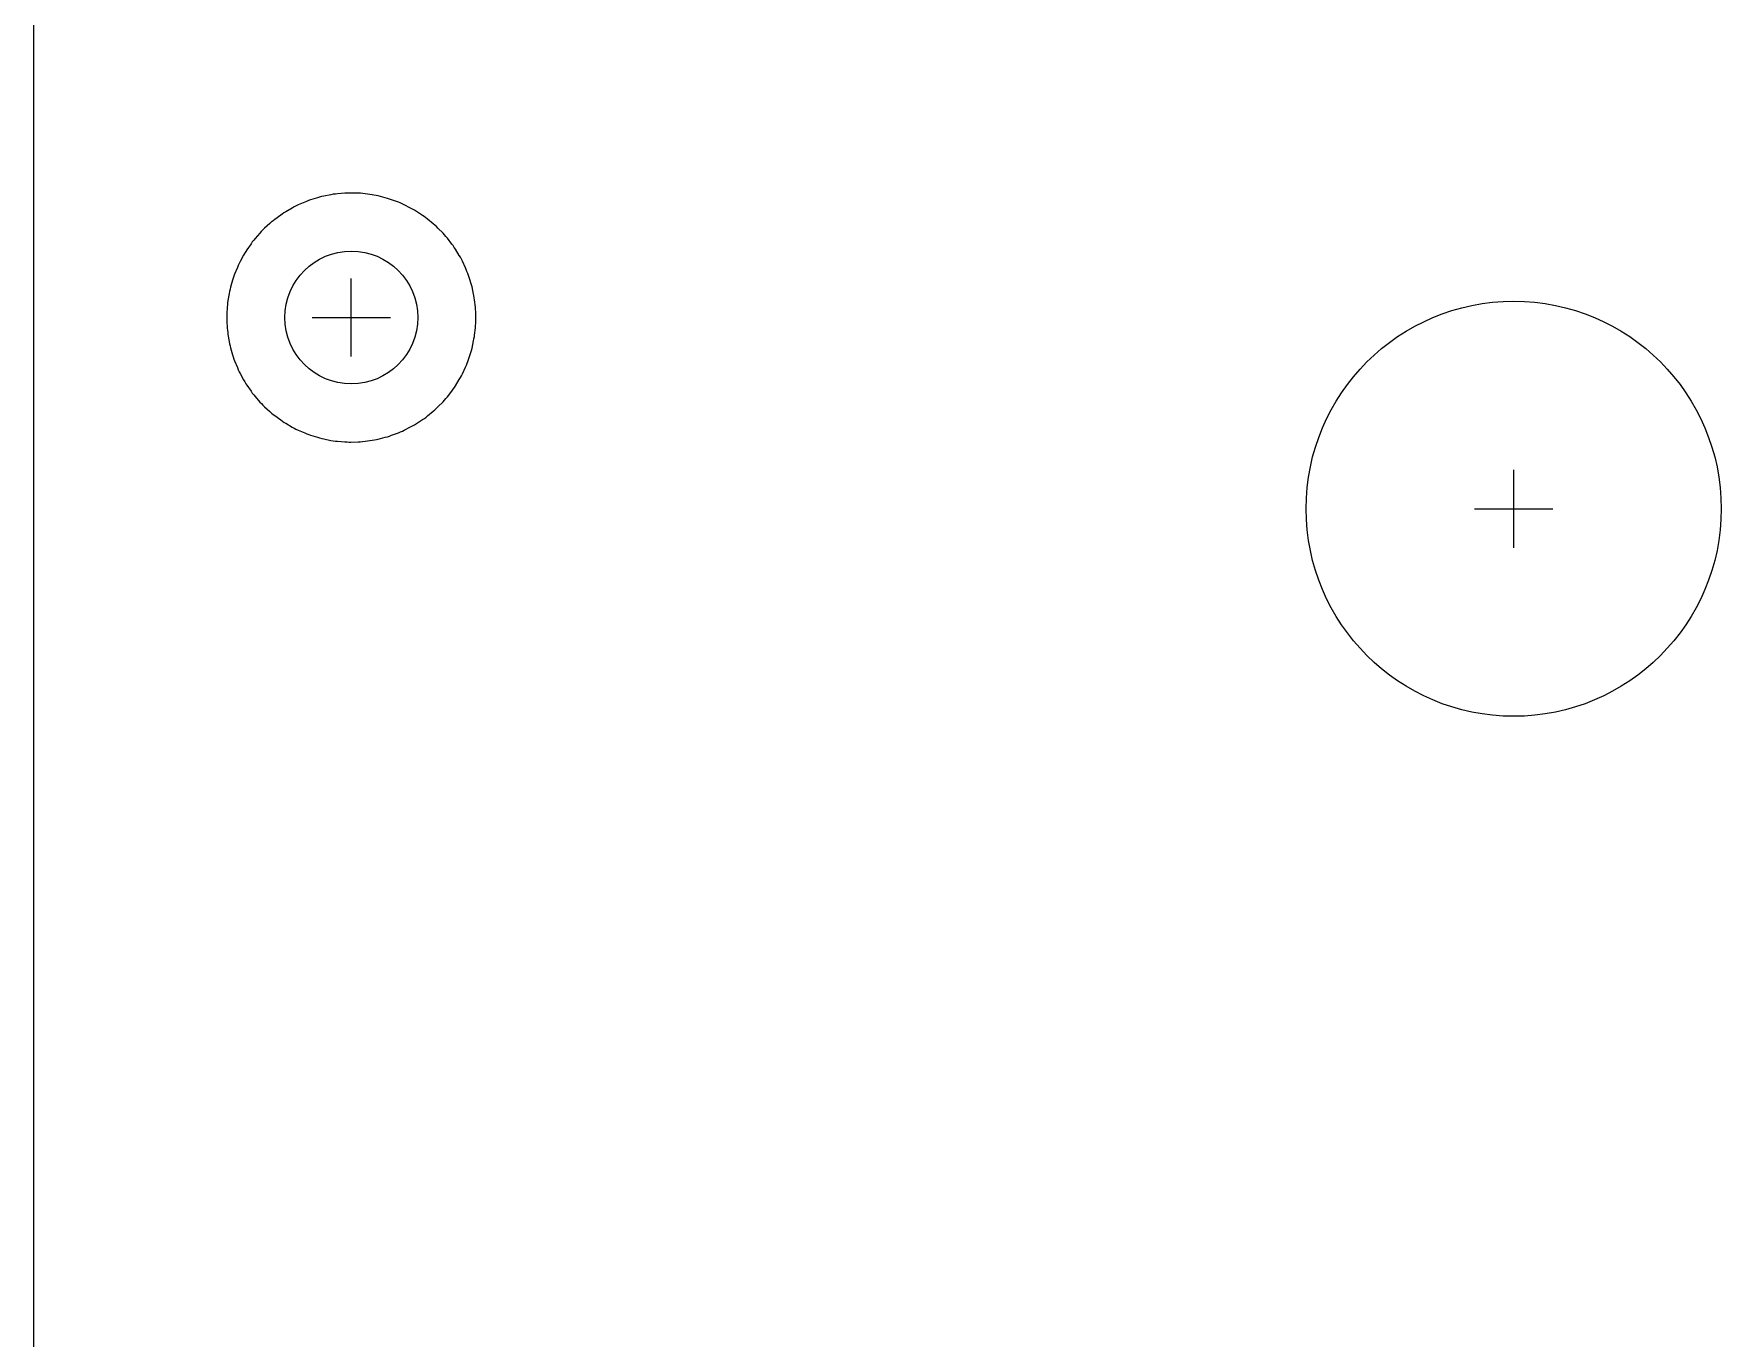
# Model space of a CAD drawing. Header units: millimetres. Extents: x -1 to 101, y -1 to 128.
# Drawn here: x 0 to 40.65, y 62.02 to 93.44 of the extents above; entities that cross this region are included whole.
import ezdxf

# ---------------------------------------------------------------- set-up
doc = ezdxf.new("R2010")
doc.units = ezdxf.units.MM
doc.layers.add('Contour', color=7, linetype='CONTINUOUS')
doc.layers.add('Reference_points', color=1, linetype='CONTINUOUS')

msp = doc.modelspace()

# ---------------------------------------------------------------- linework, layer by layer
at = {"layer": 'Contour', "color": 7, "linetype": 'CONTINUOUS'}
for p, q in [((0, 1), (0, 127.4)), ((6.668, 89.44), (6.618, 89.423)), ((6.668, 89.44), (6.618, 89.423)), ((6.836, 89.493), (6.668, 89.44)), ((6.836, 89.493), (6.668, 89.44)), ((6.884, 89.507), (6.836, 89.493)), ((6.884, 89.507), (6.836, 89.493)), ((6.935, 89.521), (6.884, 89.507)), ((6.935, 89.521), (6.884, 89.507)), ((6.987, 89.532), (6.935, 89.521)), ((6.987, 89.532), (6.935, 89.521)), ((7.16, 89.566), (6.987, 89.532)), ((7.16, 89.566), (6.987, 89.532)), ((7.214, 89.575), (7.16, 89.566)), ((7.214, 89.575), (7.16, 89.566)), ((7.266, 89.582), (7.214, 89.575)), ((7.266, 89.582), (7.214, 89.575)), ((7.319, 89.588), (7.266, 89.582)), ((7.319, 89.588), (7.266, 89.582)), ((7.495, 89.602), (7.319, 89.588)), ((7.495, 89.602), (7.319, 89.588)), ((7.532, 89.604), (7.495, 89.602)), ((7.532, 89.604), (7.495, 89.602)), ((7.585, 89.606), (7.532, 89.604)), ((7.585, 89.606), (7.532, 89.604)), ((7.638, 89.606), (7.585, 89.606)), ((7.638, 89.606), (7.585, 89.606)), ((7.814, 89.602), (7.638, 89.606)), ((7.814, 89.602), (7.638, 89.606)), ((7.875, 89.599), (7.814, 89.602)), ((7.875, 89.599), (7.814, 89.602)), ((7.927, 89.594), (7.875, 89.599)), ((7.927, 89.594), (7.875, 89.599)), ((7.98, 89.588), (7.927, 89.594)), ((7.98, 89.588), (7.927, 89.594)), ((8.155, 89.563), (7.98, 89.588)), ((8.155, 89.563), (7.98, 89.588)), ((8.195, 89.557), (8.155, 89.563)), ((8.195, 89.557), (8.155, 89.563)), ((8.247, 89.547), (8.195, 89.557)), ((8.247, 89.547), (8.195, 89.557)), ((8.298, 89.535), (8.247, 89.547)), ((8.298, 89.535), (8.247, 89.547)), ((8.469, 89.492), (8.298, 89.535)), ((8.469, 89.492), (8.298, 89.535)), ((8.52, 89.478), (8.469, 89.492)), ((8.52, 89.478), (8.469, 89.492)), ((8.571, 89.462), (8.52, 89.478)), ((8.571, 89.462), (8.52, 89.478)), ((8.62, 89.445), (8.571, 89.462)), ((8.62, 89.445), (8.571, 89.462)), ((8.785, 89.383), (8.62, 89.445)), ((8.785, 89.383), (8.62, 89.445)), ((5.948, 89.075), (5.806, 88.971)), ((5.948, 89.075), (5.806, 88.971)), ((5.982, 89.1), (5.948, 89.075)), ((5.982, 89.1), (5.948, 89.075)), ((6.026, 89.129), (5.982, 89.1)), ((6.026, 89.129), (5.982, 89.1)), ((6.071, 89.156), (6.026, 89.129)), ((6.071, 89.156), (6.026, 89.129)), ((6.224, 89.245), (6.071, 89.156)), ((6.224, 89.245), (6.071, 89.156)), ((6.274, 89.273), (6.224, 89.245)), ((6.274, 89.273), (6.224, 89.245)), ((6.322, 89.297), (6.274, 89.273)), ((6.322, 89.297), (6.274, 89.273)), ((6.37, 89.319), (6.322, 89.297)), ((6.37, 89.319), (6.322, 89.297)), ((6.531, 89.389), (6.37, 89.319)), ((6.531, 89.389), (6.37, 89.319)), ((6.568, 89.405), (6.531, 89.389)), ((6.568, 89.405), (6.531, 89.389)), ((6.618, 89.423), (6.568, 89.405)), ((6.618, 89.423), (6.568, 89.405)), ((8.826, 89.367), (8.785, 89.383)), ((8.826, 89.367), (8.785, 89.383)), ((8.875, 89.345), (8.826, 89.367)), ((8.875, 89.345), (8.826, 89.367)), ((8.922, 89.323), (8.875, 89.345)), ((8.922, 89.323), (8.875, 89.345)), ((9.079, 89.244), (8.922, 89.323)), ((9.079, 89.244), (8.922, 89.323)), ((9.127, 89.219), (9.079, 89.244)), ((9.127, 89.219), (9.079, 89.244)), ((9.173, 89.192), (9.127, 89.219)), ((9.173, 89.192), (9.127, 89.219)), ((9.217, 89.164), (9.173, 89.192)), ((9.217, 89.164), (9.173, 89.192)), ((9.365, 89.067), (9.217, 89.164)), ((9.365, 89.067), (9.217, 89.164)), ((9.404, 89.041), (9.365, 89.067)), ((9.404, 89.041), (9.365, 89.067)), ((9.447, 89.01), (9.404, 89.041)), ((9.447, 89.01), (9.404, 89.041)), ((5.448, 88.643), (5.332, 88.51)), ((5.448, 88.643), (5.332, 88.51)), ((5.482, 88.681), (5.448, 88.643)), ((5.482, 88.681), (5.448, 88.643)), ((5.519, 88.719), (5.482, 88.681)), ((5.519, 88.719), (5.482, 88.681)), ((5.558, 88.756), (5.519, 88.719)), ((5.558, 88.756), (5.519, 88.719)), ((5.688, 88.875), (5.558, 88.756)), ((5.688, 88.875), (5.558, 88.756)), ((5.723, 88.906), (5.688, 88.875)), ((5.723, 88.906), (5.688, 88.875)), ((5.764, 88.939), (5.723, 88.906)), ((5.764, 88.939), (5.723, 88.906)), ((5.806, 88.971), (5.764, 88.939)), ((5.806, 88.971), (5.764, 88.939)), ((9.488, 88.977), (9.447, 89.01)), ((9.488, 88.977), (9.447, 89.01)), ((9.624, 88.865), (9.488, 88.977)), ((9.624, 88.865), (9.488, 88.977)), ((9.659, 88.835), (9.624, 88.865)), ((9.659, 88.835), (9.624, 88.865)), ((9.698, 88.799), (9.659, 88.835)), ((9.698, 88.799), (9.659, 88.835)), ((9.736, 88.762), (9.698, 88.799)), ((9.736, 88.762), (9.698, 88.799)), ((9.859, 88.636), (9.736, 88.762)), ((9.859, 88.636), (9.736, 88.762)), ((9.894, 88.598), (9.859, 88.636)), ((9.894, 88.598), (9.859, 88.636)), ((5.135, 88.24), (5.105, 88.196)), ((5.135, 88.24), (5.105, 88.196)), ((5.235, 88.385), (5.135, 88.24)), ((5.235, 88.385), (5.135, 88.24)), ((5.265, 88.428), (5.235, 88.385)), ((5.265, 88.428), (5.235, 88.385)), ((5.298, 88.47), (5.265, 88.428)), ((5.298, 88.47), (5.265, 88.428)), ((5.332, 88.51), (5.298, 88.47)), ((5.332, 88.51), (5.298, 88.47)), ((9.929, 88.558), (9.894, 88.598)), ((9.929, 88.558), (9.894, 88.598)), ((9.963, 88.517), (9.929, 88.558)), ((9.963, 88.517), (9.929, 88.558)), ((10.071, 88.378), (9.963, 88.517)), ((10.071, 88.378), (9.963, 88.517)), ((10.1, 88.339), (10.071, 88.378)), ((10.1, 88.339), (10.071, 88.378)), ((10.13, 88.296), (10.1, 88.339)), ((10.13, 88.296), (10.1, 88.339)), ((10.158, 88.251), (10.13, 88.296)), ((10.158, 88.251), (10.13, 88.296)), ((10.25, 88.101), (10.158, 88.251)), ((10.25, 88.101), (10.158, 88.251)), ((4.905, 87.815), (4.839, 87.652)), ((4.905, 87.815), (4.839, 87.652)), ((4.925, 87.862), (4.905, 87.815)), ((4.925, 87.862), (4.905, 87.815)), ((4.948, 87.91), (4.925, 87.862)), ((4.948, 87.91), (4.925, 87.862)), ((4.972, 87.957), (4.948, 87.91)), ((4.972, 87.957), (4.948, 87.91)), ((5.056, 88.112), (4.972, 87.957)), ((5.056, 88.112), (4.972, 87.957)), ((5.078, 88.151), (5.056, 88.112)), ((5.078, 88.151), (5.056, 88.112)), ((5.105, 88.196), (5.078, 88.151)), ((5.105, 88.196), (5.078, 88.151)), ((10.276, 88.057), (10.25, 88.101)), ((10.276, 88.057), (10.25, 88.101)), ((10.301, 88.011), (10.276, 88.057)), ((10.301, 88.011), (10.276, 88.057)), ((10.325, 87.963), (10.301, 88.011)), ((10.325, 87.963), (10.301, 88.011)), ((10.4, 87.803), (10.325, 87.963)), ((10.4, 87.803), (10.325, 87.963)), ((4.79, 87.507), (4.742, 87.337)), ((4.79, 87.507), (4.742, 87.337)), ((4.803, 87.553), (4.79, 87.507)), ((4.803, 87.553), (4.79, 87.507)), ((4.82, 87.603), (4.803, 87.553)), ((4.82, 87.603), (4.803, 87.553)), ((4.839, 87.652), (4.82, 87.603)), ((4.839, 87.652), (4.82, 87.603)), ((10.416, 87.767), (10.4, 87.803)), ((10.416, 87.767), (10.4, 87.803)), ((10.436, 87.718), (10.416, 87.767)), ((10.436, 87.718), (10.416, 87.767)), ((10.455, 87.668), (10.436, 87.718)), ((10.455, 87.668), (10.436, 87.718)), ((10.513, 87.501), (10.455, 87.668)), ((10.513, 87.501), (10.455, 87.668)), ((10.53, 87.446), (10.513, 87.501)), ((10.53, 87.446), (10.513, 87.501)), ((10.545, 87.395), (10.53, 87.446)), ((10.545, 87.395), (10.53, 87.446)), ((4.679, 87.013), (4.671, 86.961)), ((4.679, 87.013), (4.671, 86.961)), ((4.708, 87.187), (4.679, 87.013)), ((4.708, 87.187), (4.679, 87.013)), ((4.717, 87.235), (4.708, 87.187)), ((4.717, 87.235), (4.708, 87.187)), ((4.728, 87.286), (4.717, 87.235)), ((4.728, 87.286), (4.717, 87.235)), ((4.742, 87.337), (4.728, 87.286)), ((4.742, 87.337), (4.728, 87.286)), ((10.557, 87.344), (10.545, 87.395)), ((10.557, 87.344), (10.545, 87.395)), ((10.595, 87.172), (10.557, 87.344)), ((10.595, 87.172), (10.557, 87.344)), ((10.603, 87.134), (10.595, 87.172)), ((10.603, 87.134), (10.595, 87.172)), ((10.612, 87.081), (10.603, 87.134)), ((10.612, 87.081), (10.603, 87.134)), ((10.619, 87.029), (10.612, 87.081)), ((10.619, 87.029), (10.612, 87.081)), ((10.639, 86.854), (10.619, 87.029)), ((10.639, 86.854), (10.619, 87.029)), ((4.652, 86.686), (4.65, 86.634)), ((4.652, 86.686), (4.65, 86.634)), ((4.65, 86.634), (4.65, 86.581)), ((4.65, 86.634), (4.65, 86.581)), ((4.662, 86.862), (4.652, 86.686)), ((4.662, 86.862), (4.652, 86.686)), ((4.666, 86.908), (4.662, 86.862)), ((4.666, 86.908), (4.662, 86.862)), ((4.671, 86.961), (4.666, 86.908)), ((4.671, 86.961), (4.666, 86.908)), ((10.644, 86.801), (10.639, 86.854)), ((10.644, 86.801), (10.639, 86.854)), ((10.647, 86.748), (10.644, 86.801)), ((10.647, 86.748), (10.644, 86.801)), ((10.648, 86.695), (10.647, 86.748)), ((10.648, 86.695), (10.647, 86.748)), ((10.648, 86.519), (10.648, 86.695)), ((10.648, 86.519), (10.648, 86.695)), ((4.65, 86.581), (4.652, 86.528)), ((4.65, 86.581), (4.652, 86.528)), ((4.652, 86.528), (4.662, 86.352)), ((4.652, 86.528), (4.662, 86.352)), ((4.662, 86.352), (4.666, 86.299)), ((4.662, 86.352), (4.666, 86.299)), ((4.666, 86.299), (4.672, 86.246)), ((4.666, 86.299), (4.672, 86.246)), ((4.672, 86.246), (4.679, 86.201)), ((4.672, 86.246), (4.679, 86.201)), ((4.679, 86.201), (4.708, 86.027)), ((4.679, 86.201), (4.708, 86.027)), ((10.614, 86.146), (10.619, 86.185)), ((10.614, 86.146), (10.619, 86.185)), ((10.619, 86.185), (10.639, 86.36)), ((10.619, 86.185), (10.639, 86.36)), ((10.639, 86.36), (10.644, 86.413)), ((10.639, 86.36), (10.644, 86.413)), ((10.644, 86.413), (10.647, 86.466)), ((10.644, 86.413), (10.647, 86.466)), ((10.647, 86.466), (10.648, 86.519)), ((10.647, 86.466), (10.648, 86.519)), ((4.708, 86.027), (4.718, 85.975)), ((4.708, 86.027), (4.718, 85.975)), ((4.718, 85.975), (4.729, 85.923)), ((4.718, 85.975), (4.729, 85.923)), ((4.729, 85.923), (4.742, 85.877)), ((4.729, 85.923), (4.742, 85.877)), ((4.742, 85.877), (4.79, 85.707)), ((4.742, 85.877), (4.79, 85.707)), ((10.529, 85.763), (10.543, 85.814)), ((10.529, 85.763), (10.543, 85.814)), ((10.543, 85.814), (10.557, 85.87)), ((10.543, 85.814), (10.557, 85.87)), ((10.557, 85.87), (10.595, 86.042)), ((10.557, 85.87), (10.595, 86.042)), ((10.595, 86.042), (10.605, 86.094)), ((10.595, 86.042), (10.605, 86.094)), ((10.605, 86.094), (10.614, 86.146)), ((10.605, 86.094), (10.614, 86.146)), ((4.79, 85.707), (4.805, 85.656)), ((4.79, 85.707), (4.805, 85.656)), ((4.805, 85.656), (4.822, 85.606)), ((4.805, 85.656), (4.822, 85.606)), ((4.822, 85.606), (4.839, 85.562)), ((4.822, 85.606), (4.839, 85.562)), ((4.839, 85.562), (4.905, 85.399)), ((4.839, 85.562), (4.905, 85.399)), ((4.905, 85.399), (4.926, 85.35)), ((4.905, 85.399), (4.926, 85.35)), ((10.325, 85.251), (10.4, 85.411)), ((10.325, 85.251), (10.4, 85.411)), ((10.4, 85.411), (10.421, 85.459)), ((10.4, 85.411), (10.421, 85.459)), ((10.421, 85.459), (10.441, 85.508)), ((10.421, 85.459), (10.441, 85.508)), ((10.441, 85.508), (10.455, 85.546)), ((10.441, 85.508), (10.455, 85.546)), ((10.455, 85.546), (10.513, 85.713)), ((10.455, 85.546), (10.513, 85.713)), ((10.513, 85.713), (10.529, 85.763)), ((10.513, 85.713), (10.529, 85.763)), ((4.926, 85.35), (4.949, 85.302)), ((4.926, 85.35), (4.949, 85.302)), ((4.949, 85.302), (4.972, 85.257)), ((4.949, 85.302), (4.972, 85.257)), ((4.972, 85.257), (5.056, 85.102)), ((4.972, 85.257), (5.056, 85.102)), ((5.056, 85.102), (5.082, 85.056)), ((5.056, 85.102), (5.082, 85.056)), ((5.082, 85.056), (5.11, 85.011)), ((5.082, 85.056), (5.11, 85.011)), ((5.11, 85.011), (5.135, 84.974)), ((5.11, 85.011), (5.135, 84.974)), ((5.135, 84.974), (5.235, 84.829)), ((5.135, 84.974), (5.235, 84.829)), ((10.132, 84.922), (10.158, 84.963)), ((10.132, 84.922), (10.158, 84.963)), ((10.158, 84.963), (10.25, 85.113)), ((10.158, 84.963), (10.25, 85.113)), ((10.25, 85.113), (10.277, 85.159)), ((10.25, 85.113), (10.277, 85.159)), ((10.277, 85.159), (10.302, 85.205)), ((10.277, 85.159), (10.302, 85.205)), ((10.302, 85.205), (10.325, 85.251)), ((10.302, 85.205), (10.325, 85.251)), ((5.235, 84.829), (5.265, 84.786)), ((5.235, 84.829), (5.265, 84.786)), ((5.265, 84.786), (5.298, 84.744)), ((5.265, 84.786), (5.298, 84.744)), ((5.298, 84.744), (5.332, 84.704)), ((5.298, 84.744), (5.332, 84.704)), ((5.332, 84.704), (5.448, 84.571)), ((5.332, 84.704), (5.448, 84.571)), ((5.448, 84.571), (5.483, 84.532)), ((5.448, 84.571), (5.483, 84.532)), ((9.736, 84.452), (9.859, 84.578)), ((9.736, 84.452), (9.859, 84.578)), ((9.859, 84.578), (9.895, 84.617)), ((9.859, 84.578), (9.895, 84.617)), ((9.895, 84.617), (9.93, 84.656)), ((9.895, 84.617), (9.93, 84.656)), ((9.93, 84.656), (9.963, 84.697)), ((9.93, 84.656), (9.963, 84.697)), ((9.963, 84.697), (10.071, 84.836)), ((9.963, 84.697), (10.071, 84.836)), ((10.071, 84.836), (10.102, 84.878)), ((10.071, 84.836), (10.102, 84.878)), ((10.102, 84.878), (10.132, 84.922)), ((10.102, 84.878), (10.132, 84.922)), ((5.483, 84.532), (5.52, 84.494)), ((5.483, 84.532), (5.52, 84.494)), ((5.52, 84.494), (5.558, 84.458)), ((5.52, 84.494), (5.558, 84.458)), ((5.558, 84.458), (5.688, 84.339)), ((5.558, 84.458), (5.688, 84.339)), ((5.688, 84.339), (5.727, 84.304)), ((5.688, 84.339), (5.727, 84.304)), ((5.727, 84.304), (5.768, 84.271)), ((5.727, 84.304), (5.768, 84.271)), ((5.768, 84.271), (5.806, 84.243)), ((5.768, 84.271), (5.806, 84.243)), ((5.806, 84.243), (5.948, 84.139)), ((5.806, 84.243), (5.948, 84.139)), ((9.217, 84.05), (9.365, 84.147)), ((9.217, 84.05), (9.365, 84.147)), ((9.365, 84.147), (9.409, 84.177)), ((9.365, 84.147), (9.409, 84.177)), ((9.409, 84.177), (9.452, 84.208)), ((9.409, 84.177), (9.452, 84.208)), ((9.452, 84.208), (9.488, 84.237)), ((9.452, 84.208), (9.488, 84.237)), ((9.488, 84.237), (9.624, 84.349)), ((9.488, 84.237), (9.624, 84.349)), ((9.624, 84.349), (9.664, 84.384)), ((9.624, 84.349), (9.664, 84.384)), ((9.664, 84.384), (9.703, 84.42)), ((9.664, 84.384), (9.703, 84.42)), ((9.703, 84.42), (9.736, 84.452)), ((9.703, 84.42), (9.736, 84.452)), ((5.948, 84.139), (5.991, 84.108)), ((5.948, 84.139), (5.991, 84.108)), ((5.991, 84.108), (6.035, 84.079)), ((5.991, 84.108), (6.035, 84.079)), ((6.035, 84.079), (6.071, 84.058)), ((6.035, 84.079), (6.071, 84.058)), ((6.071, 84.058), (6.224, 83.969)), ((6.071, 84.058), (6.224, 83.969)), ((6.224, 83.969), (6.27, 83.943)), ((6.224, 83.969), (6.27, 83.943)), ((6.27, 83.943), (6.317, 83.919)), ((6.27, 83.943), (6.317, 83.919)), ((6.317, 83.919), (6.37, 83.895)), ((6.317, 83.919), (6.37, 83.895)), ((6.37, 83.895), (6.531, 83.825)), ((6.37, 83.895), (6.531, 83.825)), ((6.531, 83.825), (6.58, 83.805)), ((6.531, 83.825), (6.58, 83.805)), ((6.58, 83.805), (6.629, 83.787)), ((6.58, 83.805), (6.629, 83.787)), ((6.629, 83.787), (6.668, 83.774)), ((6.629, 83.787), (6.668, 83.774)), ((6.668, 83.774), (6.836, 83.721)), ((6.668, 83.774), (6.836, 83.721)), ((8.52, 83.736), (8.571, 83.752)), ((8.52, 83.736), (8.571, 83.752)), ((8.571, 83.752), (8.62, 83.769)), ((8.571, 83.752), (8.62, 83.769)), ((8.62, 83.769), (8.785, 83.831)), ((8.62, 83.769), (8.785, 83.831)), ((8.785, 83.831), (8.835, 83.851)), ((8.785, 83.831), (8.835, 83.851)), ((8.835, 83.851), (8.883, 83.872)), ((8.835, 83.851), (8.883, 83.872)), ((8.883, 83.872), (8.922, 83.891)), ((8.883, 83.872), (8.922, 83.891)), ((8.922, 83.891), (9.079, 83.97)), ((8.922, 83.891), (9.079, 83.97)), ((9.079, 83.97), (9.126, 83.995)), ((9.079, 83.97), (9.126, 83.995)), ((9.126, 83.995), (9.172, 84.021)), ((9.126, 83.995), (9.172, 84.021)), ((9.172, 84.021), (9.217, 84.05)), ((9.172, 84.021), (9.217, 84.05)), ((6.836, 83.721), (6.887, 83.706)), ((6.836, 83.721), (6.887, 83.706)), ((6.887, 83.706), (6.938, 83.693)), ((6.887, 83.706), (6.938, 83.693)), ((6.938, 83.693), (6.987, 83.682)), ((6.938, 83.693), (6.987, 83.682)), ((6.987, 83.682), (7.16, 83.648)), ((6.987, 83.682), (7.16, 83.648)), ((7.16, 83.648), (7.212, 83.639)), ((7.16, 83.648), (7.212, 83.639)), ((7.212, 83.639), (7.265, 83.632)), ((7.212, 83.639), (7.265, 83.632)), ((7.265, 83.632), (7.319, 83.626)), ((7.265, 83.632), (7.319, 83.626)), ((7.319, 83.626), (7.495, 83.612)), ((7.319, 83.626), (7.495, 83.612)), ((7.495, 83.612), (7.548, 83.609)), ((7.495, 83.612), (7.548, 83.609)), ((7.548, 83.609), (7.601, 83.608)), ((7.548, 83.609), (7.601, 83.608)), ((7.601, 83.608), (7.638, 83.608)), ((7.601, 83.608), (7.638, 83.608)), ((7.638, 83.608), (7.814, 83.612)), ((7.638, 83.608), (7.814, 83.612)), ((7.814, 83.612), (7.867, 83.615)), ((7.814, 83.612), (7.867, 83.615)), ((7.867, 83.615), (7.919, 83.619)), ((7.867, 83.615), (7.919, 83.619)), ((7.919, 83.619), (7.98, 83.626)), ((7.919, 83.619), (7.98, 83.626)), ((7.98, 83.626), (8.155, 83.651)), ((7.98, 83.626), (8.155, 83.651)), ((8.155, 83.651), (8.207, 83.66)), ((8.155, 83.651), (8.207, 83.66)), ((8.207, 83.66), (8.259, 83.67)), ((8.207, 83.66), (8.259, 83.67)), ((8.259, 83.67), (8.298, 83.679)), ((8.259, 83.67), (8.298, 83.679)), ((8.298, 83.679), (8.469, 83.722)), ((8.298, 83.679), (8.469, 83.722)), ((8.469, 83.722), (8.52, 83.736)), ((8.469, 83.722), (8.52, 83.736))]:
    msp.add_line(p, q, dxfattribs=at)
for centre, radius in [((7.65, 86.607), 1.6), ((7.65, 86.607), 1.6), ((35.65, 82), 5)]:
    msp.add_circle(centre, radius, dxfattribs=at)
at = {"layer": 'Reference_points', "color": 1, "linetype": 'CONTINUOUS'}
for p, q in [((7.65, 85.667), (7.65, 87.547)), ((6.71, 86.607), (8.59, 86.607)), ((35.65, 81.06), (35.65, 82.94)), ((34.71, 82), (36.59, 82))]:
    msp.add_line(p, q, dxfattribs=at)

doc.saveas('drawing.dxf')
